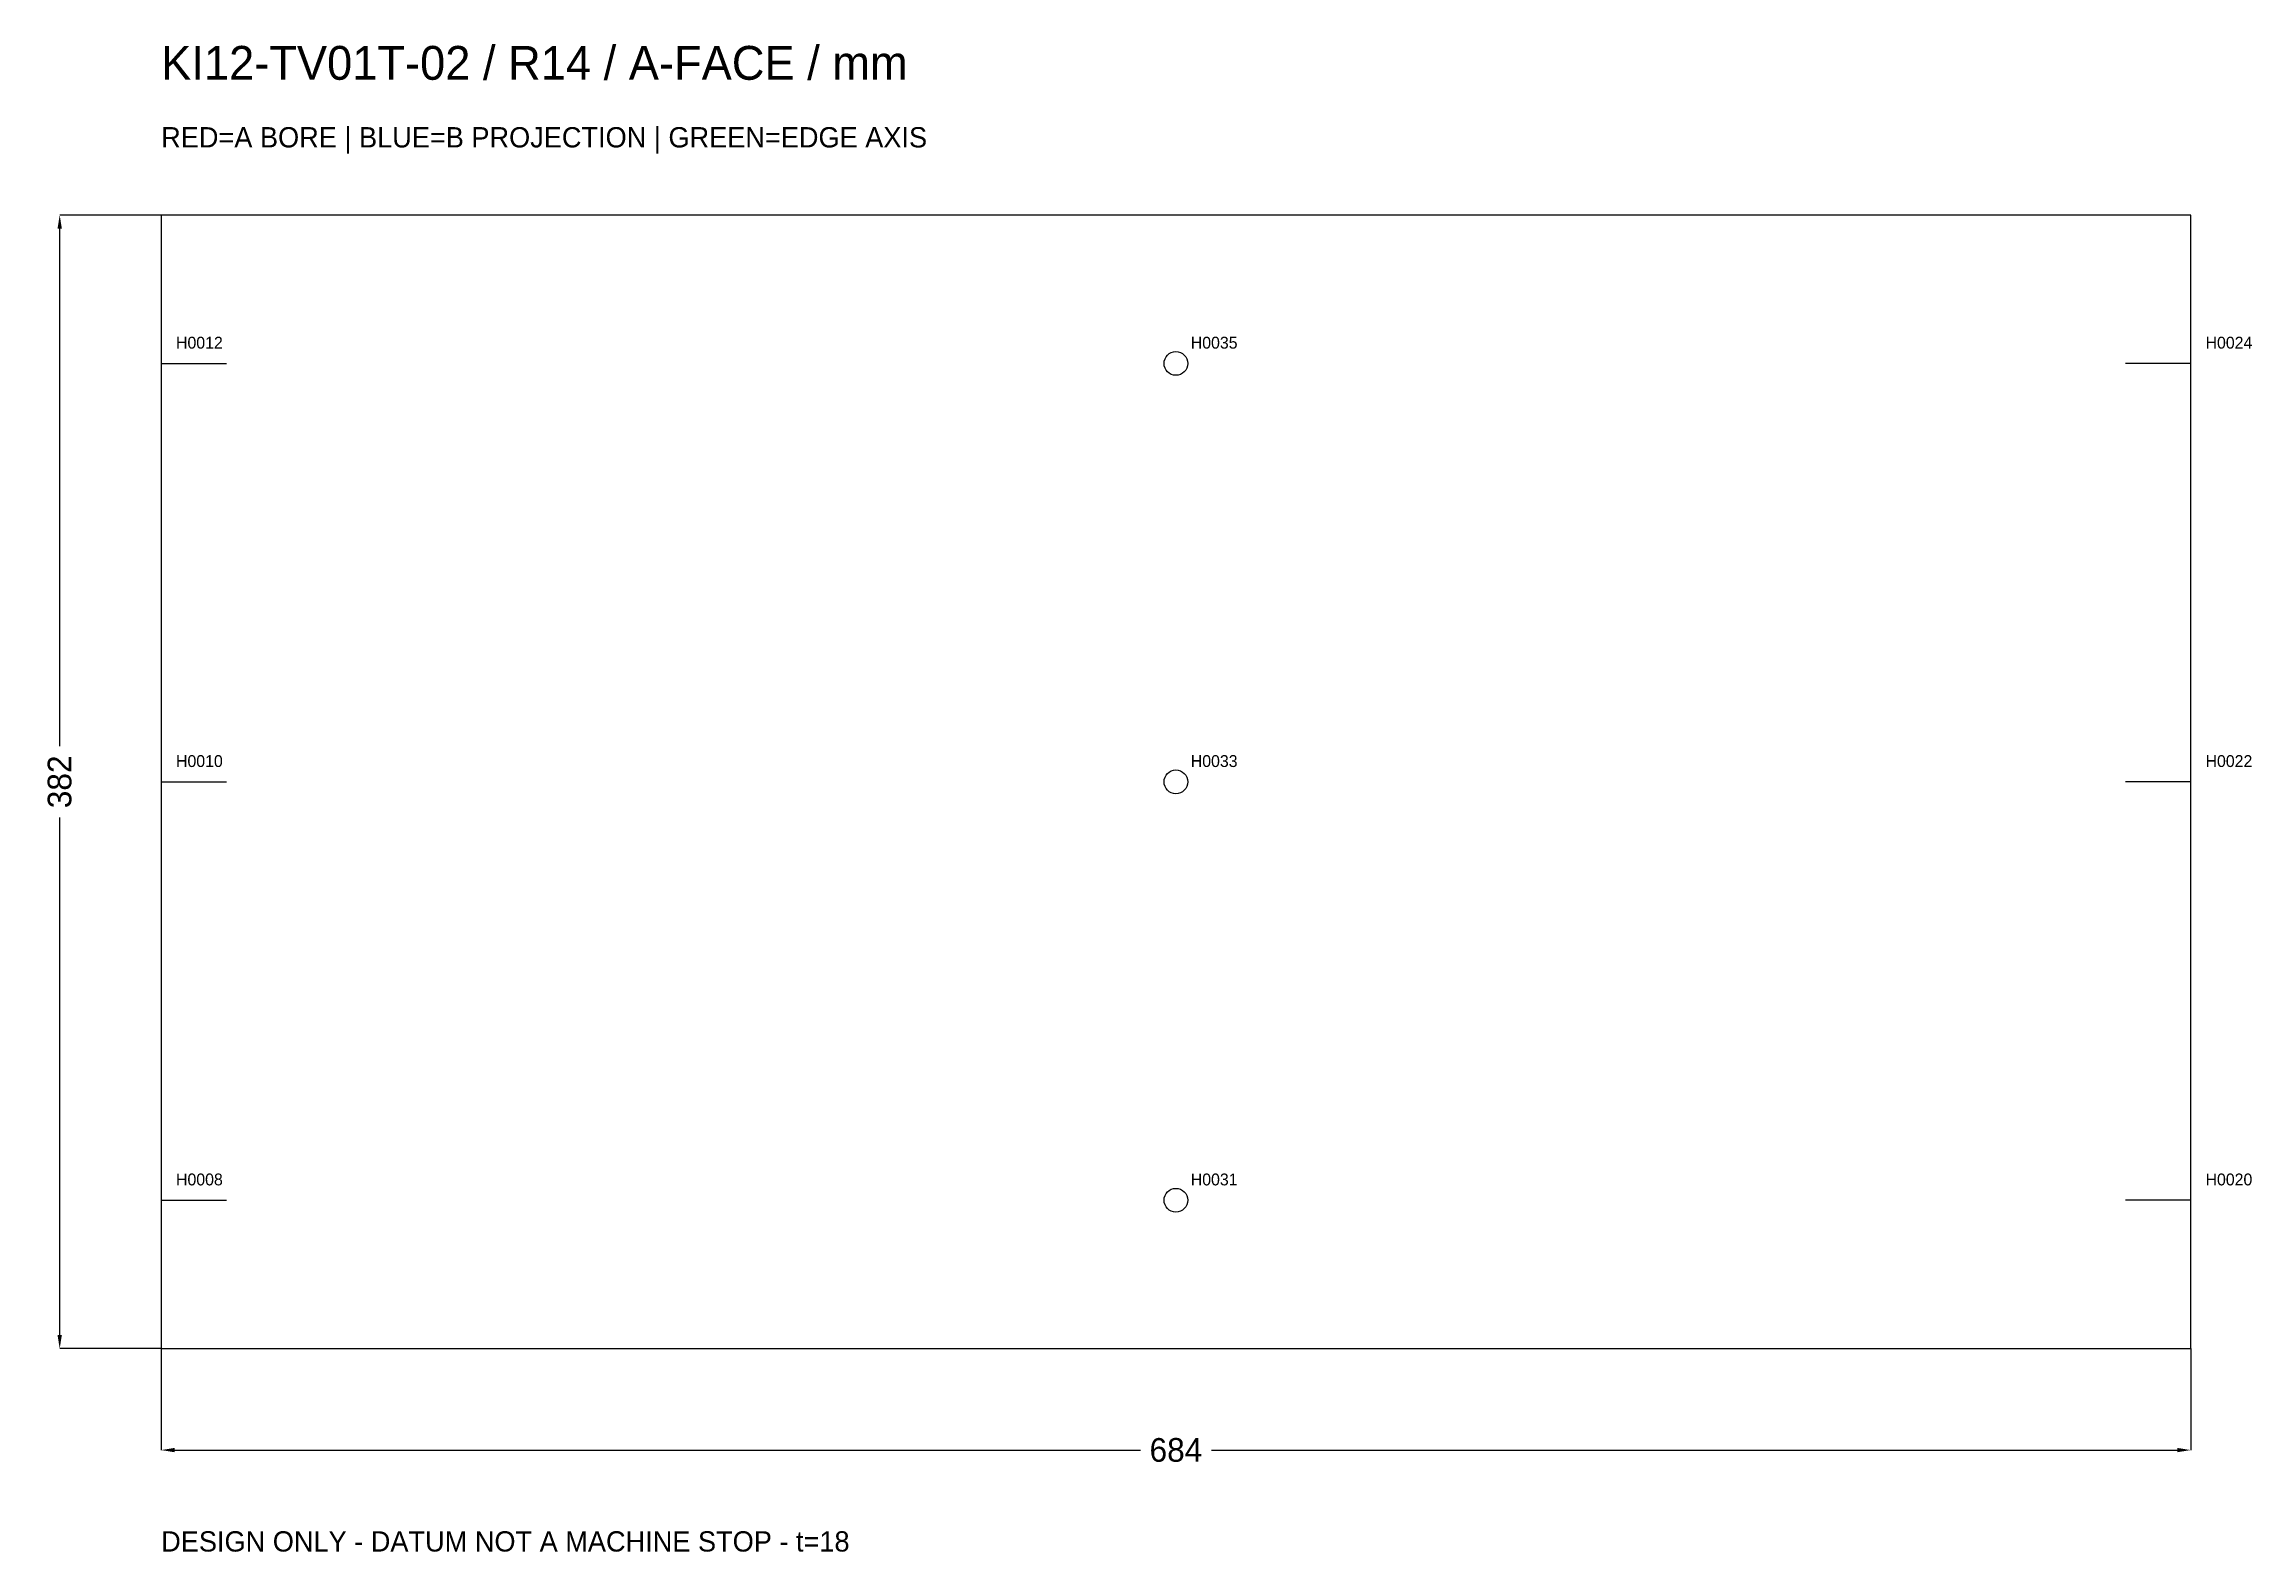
# Model space of a CAD drawing. Header units: millimetres. Extents: x -39 to 705, y -68 to 440.
import ezdxf

# ---------------------------------------------------------------- set-up
doc = ezdxf.new("R2010")
doc.units = ezdxf.units.MM
for name, color, linetype in [('BORE_B', 5, 'Continuous'), ('CONTOUR', 7, 'Continuous'), ('EDGE_BORE', 3, 'Continuous'), ('TEXT', 7, 'Continuous')]:
    doc.layers.add(name, color=color, linetype=linetype)
doc.dimstyles.get("Standard").update_dxf_attribs({"dimtxt": 2.5, "dimasz": 2.5, "dimexe": 1.25, "dimexo": 0.625, "dimtad": 1, "dimcen": 2.5, "dimazin": 3, "dimtfac": 1, "dimtmove": 0, "dimatfit": 3})

# ---------------------------------------------------------------- blocks, each defined once
blk = doc.blocks.new('_CLOSEDFILLED')
at = {"color": 0, "linetype": 'BYBLOCK'}
blk.add_solid([(-1, 0.16), (0, 0), (-1, -0.16)], dxfattribs=at)
blk = doc.blocks.new('*D1')
at = {"color": 2}
for p, q in [((0, 0), (0, -34.2)), ((684, 0), (684, -34.2)), ((4.56, -34.2), (330.03, -34.2)), ((353.97, -34.2), (679.44, -34.2))]:
    blk.add_line(p, q, dxfattribs=at)
at = {"layer": 'Defpoints'}
for p in [(0, 0), (684, 0), (0, -34.2)]:
    blk.add_point(p, dxfattribs=at)
at = {"color": 2, "xscale": 4.5600000000000005, "yscale": 4.5600000000000005, "rotation": 180}
blk.add_blockref('_CLOSEDFILLED', (0, -34.2), dxfattribs=at)
at = {"color": 2, "xscale": 4.5600000000000005, "yscale": 4.5600000000000005}
blk.add_blockref('_CLOSEDFILLED', (684, -34.2), dxfattribs=at)
at = {"color": 7, "insert": (342, -34.2), "char_height": 7.98, "attachment_point": 5}
blk.add_mtext('684', dxfattribs=at)
blk = doc.blocks.new('*D2')
at = {"color": 2}
for p, q in [((0, 382), (-34.2, 382)), ((-34.2, 202.97), (-34.2, 377.44)), ((-34.2, 4.56), (-34.2, 179.03)), ((0, 0), (-34.2, 0))]:
    blk.add_line(p, q, dxfattribs=at)
at = {"layer": 'Defpoints'}
for p in [(0, 382), (-34.2, 0), (0, 0)]:
    blk.add_point(p, dxfattribs=at)
at = {"color": 2, "xscale": 4.5600000000000005, "yscale": 4.5600000000000005}
for p, rotation in [((-34.2, 382), 90), ((-34.2, 0), 270)]:
    blk.add_blockref('_CLOSEDFILLED', p, dxfattribs=dict(at, rotation=rotation))
at = {"color": 7, "insert": (-34.2, 191), "char_height": 7.98, "attachment_point": 5, "rotation": 90}
blk.add_mtext('382', dxfattribs=at)

msp = doc.modelspace()

# ---------------------------------------------------------------- linework, layer by layer
at = {"layer": 'BORE_B'}
for centre in [(342, 332), (342, 191), (342, 50)]:
    msp.add_circle(centre, 4, dxfattribs=at)
at = {"layer": 'CONTOUR'}
msp.add_lwpolyline([(0, 0), (684, 0), (684, 382), (0, 382)], close=True, dxfattribs=at)
at = {"layer": 'EDGE_BORE'}
for p, q in [((0, 332), (22, 332)), ((684, 332), (662, 332)), ((0, 191), (22, 191)), ((684, 191), (662, 191)), ((0, 50), (22, 50)), ((684, 50), (662, 50))]:
    msp.add_line(p, q, dxfattribs=at)

# ---------------------------------------------------------------- texts
at = {"layer": 'TEXT'}
for s, height, p in [('KI12-TV01T-02 / R14 / A-FACE / mm', 11.4, (0, 427.6)), ('RED=A BORE | BLUE=B PROJECTION | GREEN=EDGE AXIS', 6.84, (0, 404.8)), ('H0012', 4, (5, 337)), ('H0035', 4, (347, 337)), ('H0024', 4, (689, 337)), ('H0010', 4, (5, 196)), ('H0033', 4, (347, 196)), ('H0022', 4, (689, 196)), ('H0008', 4, (5, 55)), ('H0031', 4, (347, 55)), ('H0020', 4, (689, 55)), ('DESIGN ONLY - DATUM NOT A MACHINE STOP - t=18', 6.84, (0, -68.4))]:
    msp.add_text(s, height=height, dxfattribs=at).set_placement(p)

# ---------------------------------------------------------------- dimensions: what is measured, and where the dimension line sits
dim = msp.add_linear_dim(base=(-34.2, 0), p1=(0, 0), p2=(0, 382), angle=90, dimstyle='Standard', override={"dimtxt": 7.98, "dimasz": 4.56, "dimdec": 2, "dimclrd": 2, "dimclre": 2, "dimclrt": 7})
dim.commit()
dim.dimension.update_dxf_attribs({"geometry": '*D2', "text_midpoint": (-34.2, 191)})
dim = msp.add_linear_dim(base=(0, -34.2), p1=(0, 0), p2=(684, 0), dimstyle='Standard', override={"dimtxt": 7.98, "dimasz": 4.56, "dimdec": 2, "dimclrd": 2, "dimclre": 2, "dimclrt": 7})
dim.commit()
dim.dimension.update_dxf_attribs({"geometry": '*D1', "text_midpoint": (342, -34.2)})

doc.saveas('drawing.dxf')
